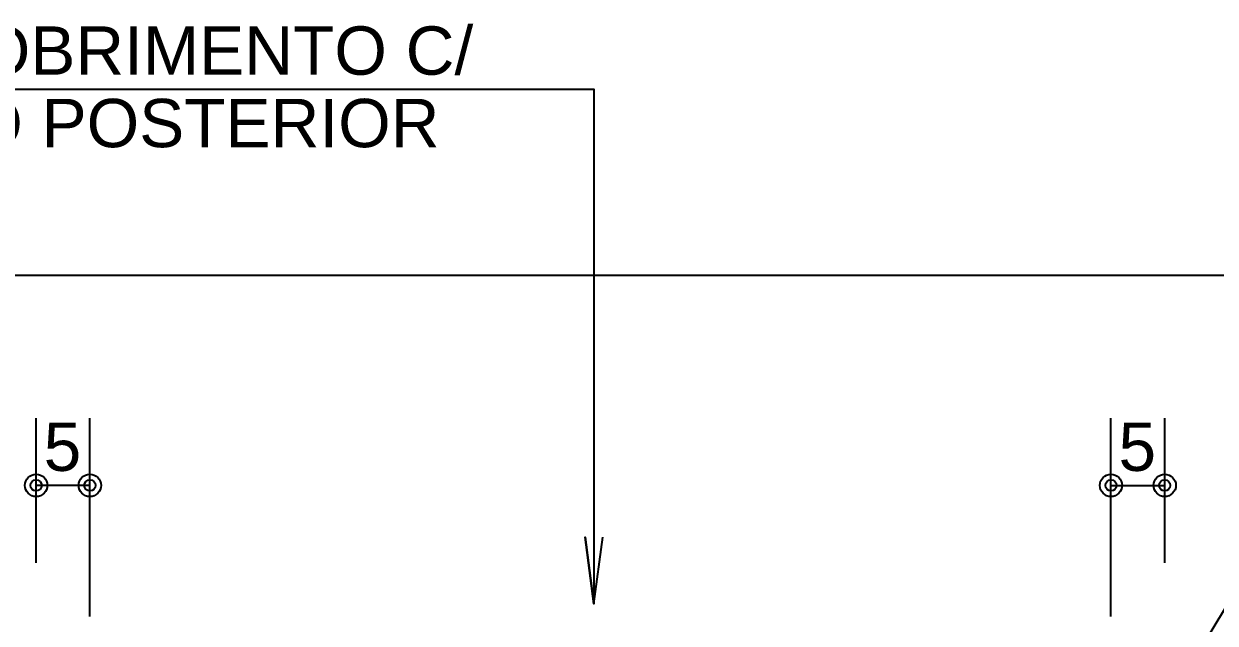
# Model space of a CAD drawing. Extents: x 0 to 119, y 0 to 84.
# Drawn here: x 79.624 to 84.057, y 76.042 to 78.275 of the extents above; entities that cross this region are included whole.
import ezdxf

# ---------------------------------------------------------------- set-up
doc = ezdxf.new("R2010")
doc.units = 0
doc.header["$MEASUREMENT"] = 0
doc.linetypes.add('ESTILO_TQS_0001', pattern=[1, 0.7, -0.3])
doc.layers.add('10', color=252, linetype='CONTINUOUS')
doc.layers.add('32', color=250, linetype='CONTINUOUS')
doc.styles.add('TQS_ARIAL', font='arial.ttf')

msp = doc.modelspace()

# ---------------------------------------------------------------- linework, layer by layer
at = {"layer": '10', "color": 252, "linetype": 'Continuous'}
msp.add_lwpolyline([(76.269441, 73.337455), (87.269441, 73.337455), (87.269441, 77.337455), (76.269441, 77.337455), (76.269441, 73.337455)], dxfattribs=at)
at = {"layer": '10', "color": 252, "linetype": 'ESTILO_TQS_0001'}
for centre in [(78.269441, 75.337455), (85.269441, 75.337455)]:
    msp.add_circle(centre, 1.4, dxfattribs=at)
at = {"layer": '32', "color": 250, "linetype": 'Continuous'}
for p, q in [((79.669441, 76.267454), (79.669441, 76.805668)), ((79.869441, 76.067454), (79.869441, 76.805668)), ((83.669441, 76.067454), (83.669441, 76.805668)), ((83.869441, 76.267454), (83.869441, 76.805668)), ((79.869441, 76.555668), (79.669441, 76.555668)), ((83.669441, 76.555668), (83.869441, 76.555668))]:
    msp.add_line(p, q, dxfattribs=at)
msp.add_lwpolyline([(77.596677, 78.031404), (81.745395, 78.031404), (81.745395, 76.114835), (81.712764, 76.362696), (81.745395, 76.114835), (81.778027, 76.362696)], dxfattribs=at)
for centre, radius in [((79.669441, 76.555668), 0.041625), ((79.669441, 76.555668), 0.02075), ((79.869441, 76.555668), 0.041625), ((79.869441, 76.555668), 0.02075), ((83.669441, 76.555668), 0.041625), ((83.669441, 76.555668), 0.02075), ((83.869441, 76.555668), 0.041625), ((83.869441, 76.555668), 0.02075)]:
    msp.add_circle(centre, radius, dxfattribs=at)

# ---------------------------------------------------------------- texts
at = {"layer": '32', "color": 250, "linetype": 'Continuous', "style": 'TQS_ARIAL'}
for s, p in [('AUMENTO DO COBRIMENTO C/', (77.496616, 78.085284)), ('GRAUTEAMENTO POSTERIOR', (77.496616, 77.815284)), ('5', (79.697441, 76.609668)), ('5', (83.697441, 76.609668))]:
    msp.add_text(s, height=0.18, dxfattribs=at).set_placement(p)

doc.saveas('drawing.dxf')
